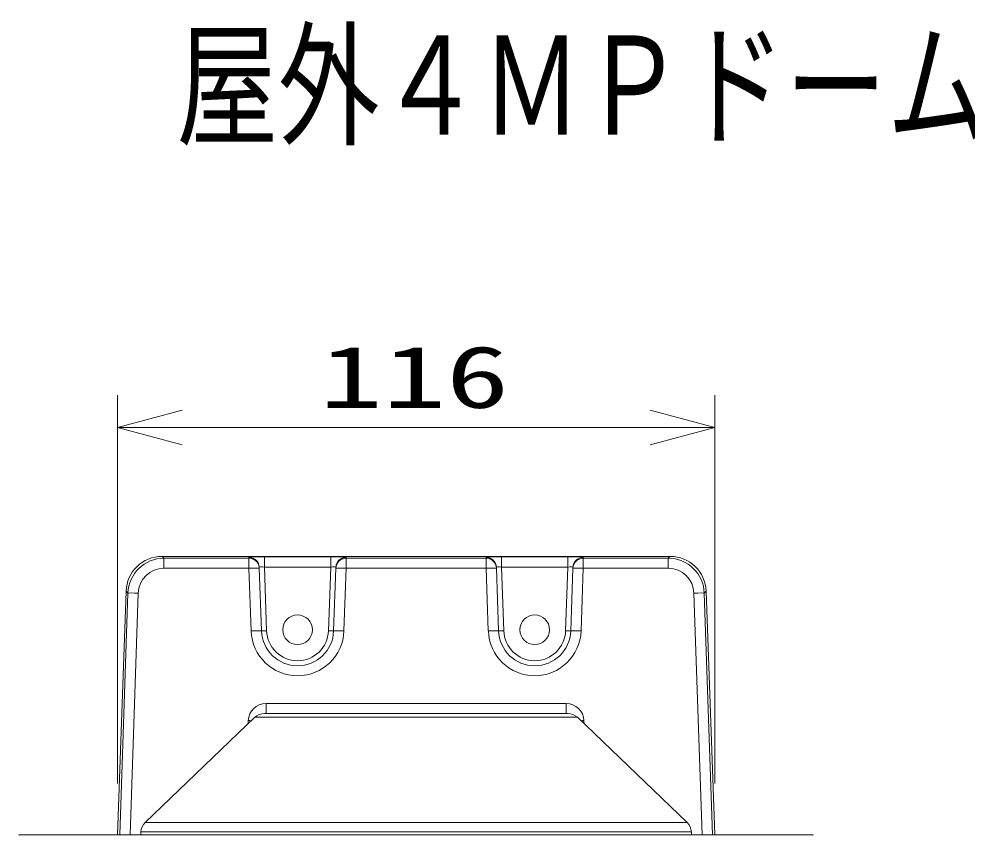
# Model space of a CAD drawing. Units: millimetres on the paper. Extents: x -62 to 65, y -59 to 59.
# Drawn here: x -41.61 to -4.83, y 27.65 to 59.31 of the extents above; entities that cross this region are included whole.
import ezdxf
from ezdxf.enums import TextEntityAlignment as Align

# ---------------------------------------------------------------- set-up
doc = ezdxf.new("R2010")
doc.units = ezdxf.units.MM
doc.layers.add('0-0_MOJI1', color=7, linetype='Continuous')
for name, color, linetype, lineweight in [('0-2_GAIKEI', 4, 'Continuous', 9), ('0-3_SUNPO', 7, 'Continuous', 9), ('0-4_0', 7, 'Continuous', 9)]:
    doc.layers.add(name, color=color, linetype=linetype, lineweight=lineweight)
doc.styles.add('ＭＳ ゴシック', font='')
doc.styles.get('ＭＳ ゴシック').set_extended_font_data('MS Gothic')

# ---------------------------------------------------------------- blocks, each defined once
blk = doc.blocks.new('_Open30')
at = {"layer": '0-4_0'}
blk.add_line((0, 0), (-1, 0), dxfattribs=at)
blk.add_lwpolyline([(-1, 0.2679), (0, 0), (-1, -0.2679)], dxfattribs=at)

msp = doc.modelspace()

# ---------------------------------------------------------------- linework, layer by layer
at = {"layer": '0-2_GAIKEI', "color": 7}
for p, q in [((-36.055, 38.459), (-16.347, 38.459)), ((-36.055, 38.459), (-16.347, 38.459)), ((-14.619, 27.651), (-14.949, 37.109)), ((-32.457, 32.214), (-36.715, 28.137)), ((-20.317, 32.363), (-32.086, 32.363)), ((-19.946, 32.214), (-15.687, 28.137)), ((-10.821, 27.651), (-41.581, 27.651)), ((-36.879, 27.772), (-36.883, 27.651)), ((-15.524, 27.772), (-15.52, 27.651))]:
    msp.add_line(p, q, dxfattribs=at)
at = {"layer": '0-2_GAIKEI'}
for p, q in [((-35.983, 37.999), (-35.983, 38.385)), ((-32.687, 38.42), (-32.685, 38.385)), ((-32.685, 37.999), (-32.685, 38.385)), ((-32.087, 38.045), (-32.087, 38.441)), ((-32.087, 38.441), (-29.516, 38.441)), ((-29.516, 38.045), (-29.516, 38.441)), ((-28.917, 37.999), (-28.917, 38.385)), ((-23.487, 38.42), (-23.485, 38.385)), ((-23.485, 37.999), (-23.485, 38.385)), ((-22.887, 38.045), (-22.887, 38.441)), ((-22.887, 38.441), (-20.316, 38.441)), ((-20.316, 38.045), (-20.316, 38.441)), ((-19.717, 37.999), (-19.717, 38.385)), ((-16.347, 38.459), (-16.419, 38.385)), ((-16.419, 37.999), (-16.419, 38.385)), ((-35.983, 37.999), (-32.685, 37.999)), ((-32.6, 35.564), (-32.685, 37.999)), ((-32.287, 38.035), (-32.286, 37.999)), ((-32.201, 35.564), (-32.286, 37.999)), ((-32.087, 38.045), (-32.001, 35.569)), ((-32.087, 38.045), (-29.516, 38.045)), ((-29.516, 38.045), (-29.602, 35.569)), ((-29.402, 35.564), (-29.317, 37.999)), ((-29.316, 38.035), (-29.317, 37.999)), ((-29.002, 35.564), (-28.917, 37.999)), ((-28.917, 37.999), (-23.485, 37.999)), ((-23.4, 35.564), (-23.485, 37.999)), ((-23.087, 38.035), (-23.086, 37.999)), ((-23.001, 35.564), (-23.086, 37.999)), ((-22.887, 38.045), (-22.801, 35.569)), ((-22.887, 38.045), (-20.316, 38.045)), ((-20.316, 38.045), (-20.402, 35.569)), ((-20.202, 35.564), (-20.117, 37.999)), ((-20.116, 38.035), (-20.117, 37.999)), ((-19.802, 35.564), (-19.717, 37.999)), ((-19.717, 37.999), (-16.419, 37.999)), ((-37.784, 27.651), (-37.454, 37.109)), ((-37.784, 27.651), (-37.454, 37.109)), ((-37.697, 27.651), (-37.381, 37.033)), ((-37.454, 37.109), (-37.381, 37.033)), ((-37.298, 27.651), (-36.981, 37.033)), ((-15.105, 27.651), (-15.422, 37.033)), ((-14.949, 37.109), (-15.022, 37.033)), ((-14.706, 27.651), (-15.022, 37.033)), ((-20.379, 32.749), (-20.379, 32.363)), ((-32.717, 31.965), (-32.712, 32.087)), ((-19.946, 32.214), (-32.457, 32.214)), ((-32.008, 32.363), (-32.005, 32.363)), ((-20.395, 32.363), (-20.397, 32.363)), ((-19.686, 31.965), (-19.691, 32.087)), ((-36.715, 28.137), (-15.687, 28.137)), ((-36.879, 27.772), (-15.524, 27.772))]:
    msp.add_line(p, q, dxfattribs=at)
for points in [[(-36.055, 38.459), (-35.983, 38.385), (-32.685, 38.385)], [(-28.916, 38.42), (-28.917, 38.385), (-23.485, 38.385)], [(-19.716, 38.42), (-19.717, 38.385), (-16.419, 38.385)], [(-20.379, 32.749), (-32.024, 32.749), (-32.024, 32.363)]]:
    msp.add_lwpolyline(points, dxfattribs=at)
for centre in [(-30.801, 35.613), (-21.601, 35.613)]:
    msp.add_circle(centre, 0.575, dxfattribs=at)
for centre, radius, start, end in [((-36.056, 37.061), 1.399, 90, 178.0119), ((-36.056, 37.06), 1.399, 90, 178.0063), ((-35.983, 36.986), 1.399, 90, 178.0732), ((-16.42, 36.986), 1.399, 1.9268, 90), ((-35.983, 37.001), 0.998, 90, 178.1356), ((-16.419, 37.001), 0.998, 1.8644, 90), ((-30.801, 35.627), 1.8, 182, 358), ((-30.801, 35.613), 1.4, 182, 358), ((-30.801, 35.611), 1.2, 182, 358), ((-21.601, 35.627), 1.8, 182, 358), ((-21.601, 35.613), 1.4, 182, 358), ((-21.601, 35.611), 1.2, 182, 358), ((-32.024, 32.06), 0.689, 90, 177.7543), ((-20.379, 32.06), 0.689, 2.2457, 90)]:
    msp.add_arc(centre, radius, start, end, dxfattribs=at)
at = {"layer": '0-2_GAIKEI', "color": 7}
for centre, radius, start, end in [((-16.347, 37.061), 1.399, 1.9881, 90), ((-16.347, 37.06), 1.399, 1.9937, 90), ((-32.086, 31.826), 0.537, 90, 133.7546), ((-20.317, 31.826), 0.537, 46.2454, 90), ((-36.348, 27.753), 0.531, 133.7546, 178), ((-16.055, 27.753), 0.531, 2, 46.2454), ((-41.581, 27.551), 0.1, 90, 106.4504), ((-10.821, 27.551), 0.1, 73.5496, 90)]:
    msp.add_arc(centre, radius, start, end, dxfattribs=at)
at = {"layer": '0-2_GAIKEI'}
for centre, major_axis, ratio, start_param, end_param in [((-32.086, 38.42), (0.6, 0), 0.034911, 1.572322, 3.142814), ((-32.687, 38.021), (0.4, 0.014), 0.99939, 6.283185, 7.819096), ((-32.685, 37.985), (0.4, 0.014), 0.99939, 6.283185, 7.819096), ((-29.517, 38.42), (0.6, 0), 0.034911, 6.281964, 7.852456), ((-28.917, 37.985), (-0.4, 0.014), 0.99939, 4.747274, 6.283185), ((-28.916, 38.021), (-0.4, 0.014), 0.99939, 4.747274, 6.283185), ((-22.886, 38.42), (0.6, 0), 0.034911, 1.572322, 3.142814), ((-23.487, 38.021), (0.4, 0.014), 0.99939, 6.283185, 7.819096), ((-23.485, 37.985), (0.4, 0.014), 0.99939, 6.283185, 7.819096), ((-20.317, 38.42), (0.6, 0), 0.034911, 6.281964, 7.852456), ((-19.717, 37.985), (-0.4, 0.014), 0.99939, 4.747274, 6.283185), ((-19.716, 38.021), (-0.4, 0.014), 0.99939, 4.747274, 6.283185), ((-32.685, 37.985), (0.4, 0.014), 0.034878, 6.283185, 7.852764), ((-32.086, 38.021), (0.201, -0.014), 0.120956, 1.583966, 3.154458), ((-29.517, 38.021), (0.201, 0.014), 0.120956, 6.27032, 7.840813), ((-28.917, 37.985), (-0.4, 0.014), 0.034878, 4.713607, 6.283185), ((-23.485, 37.985), (0.4, 0.014), 0.034878, 6.283185, 7.852764), ((-22.886, 38.021), (0.201, -0.014), 0.120956, 1.583966, 3.154458), ((-20.317, 38.021), (0.201, 0.014), 0.120956, 6.27032, 7.840813), ((-19.717, 37.985), (-0.4, 0.014), 0.034878, 4.713607, 6.283185), ((-36.981, 37.019), (0.4, -0.013), 0.03488, 1.571973, 3.106686), ((-15.422, 37.019), (-0.4, -0.013), 0.03488, 3.176499, 4.711213), ((-32.6, 35.55), (0.4, 0.014), 0.034878, 6.283185, 7.852764), ((-32.001, 35.571), (0.2, 0.007), 0.008721, 3.141593, 4.712084), ((-29.602, 35.571), (-0.2, 0.007), 0.008721, 1.571101, 3.141593), ((-29.002, 35.55), (-0.4, 0.014), 0.034878, 4.713607, 6.283185), ((-23.4, 35.55), (0.4, 0.014), 0.034878, 6.283185, 7.852764), ((-22.801, 35.571), (0.2, 0.007), 0.008721, 3.141593, 4.712084), ((-20.402, 35.571), (-0.2, 0.007), 0.008721, 1.571101, 3.141593), ((-19.802, 35.55), (-0.4, 0.014), 0.034878, 4.713607, 6.283185), ((-32.712, 32.101), (-0.4, 0.016), 0.034873, 1.572164, 1.87341), ((-19.691, 32.101), (0.4, 0.016), 0.034873, 4.409775, 4.711021)]:
    msp.add_ellipse(centre, major_axis=major_axis, ratio=ratio, start_param=start_param, end_param=end_param, dxfattribs=at)
at = {"layer": '0-3_SUNPO'}
for p, q in [((-37.784, 29.651), (-37.784, 44.709)), ((-14.619, 29.651), (-14.619, 44.709)), ((-35.284, 43.459), (-17.119, 43.459))]:
    msp.add_line(p, q, dxfattribs=at)

# ---------------------------------------------------------------- block references
at = {"layer": '0-3_SUNPO', "xscale": 2.5, "yscale": 2.5, "rotation": 180}
msp.add_blockref('_Open30', (-37.784, 43.459), dxfattribs=at)
at = {"layer": '0-3_SUNPO', "xscale": 2.5, "yscale": 2.5}
msp.add_blockref('_Open30', (-14.619, 43.459), dxfattribs=at)

# ---------------------------------------------------------------- texts
at = {"layer": '0-0_MOJI1', "style": 'ＭＳ ゴシック', "width": 0.75}
msp.add_text('屋外４ＭＰドームカメラ：ＩＲＬＥＤ（壁取付金具付）', height=3.849, dxfattribs=at).set_placement((-35.5, 53.66), align=Align.BOTTOM_LEFT)
at = {"layer": '0-3_SUNPO', "style": 'ＭＳ ゴシック', "width": 1.5}
msp.add_text('116', height=2.405, dxfattribs=at).set_placement((-29.951, 43.497), align=Align.BOTTOM_LEFT)

doc.saveas('drawing.dxf')
